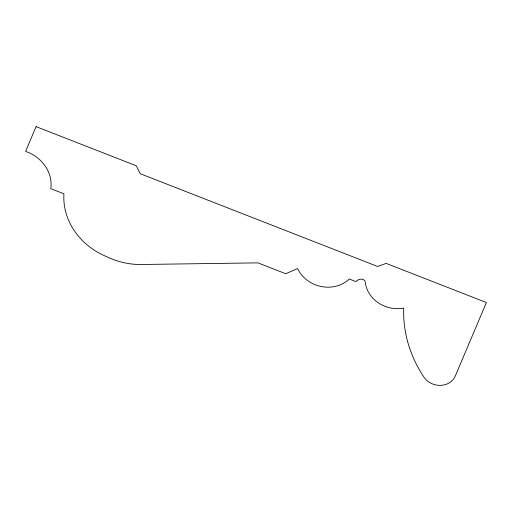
<?xml version="1.0" encoding="UTF-8"?>
<svg xmlns="http://www.w3.org/2000/svg" width="512" height="512" viewBox="0 0 512 512"><rect width="100%" height="100%" fill="white"/><g stroke="black" fill="none" stroke-linecap="round" stroke-linejoin="round"><path stroke-width="0.77" d="M36.07 126.63L25.6 151.354L29.018 152.691A37.331 33.056 15.4 0 1 50.778 188.666L63.936 193.805A68.518 60.666 15.4 0 0 107.226 256.902A68.691 60.819 15.4 0 0 139.194 264.518L257.939 262.867L285.741 273.728L297.613 268.563A31.149 27.578 15.4 0 0 349.286 279.002L355.949 281.6A8.013 7.091 15.4 0 1 360.915 279.155A3.686 3.264 15.4 0 1 365.274 282.086A30.688 27.174 15.4 0 0 403.718 308.09A135.296 119.789 15.4 0 0 424.499 377.971A17.837 15.795 15.4 0 0 454.726 377.318L486.4 302.547L386.182 263.398L377.6 266.451L140.218 173.715L136.288 165.779L36.07 126.63"/></g></svg>
